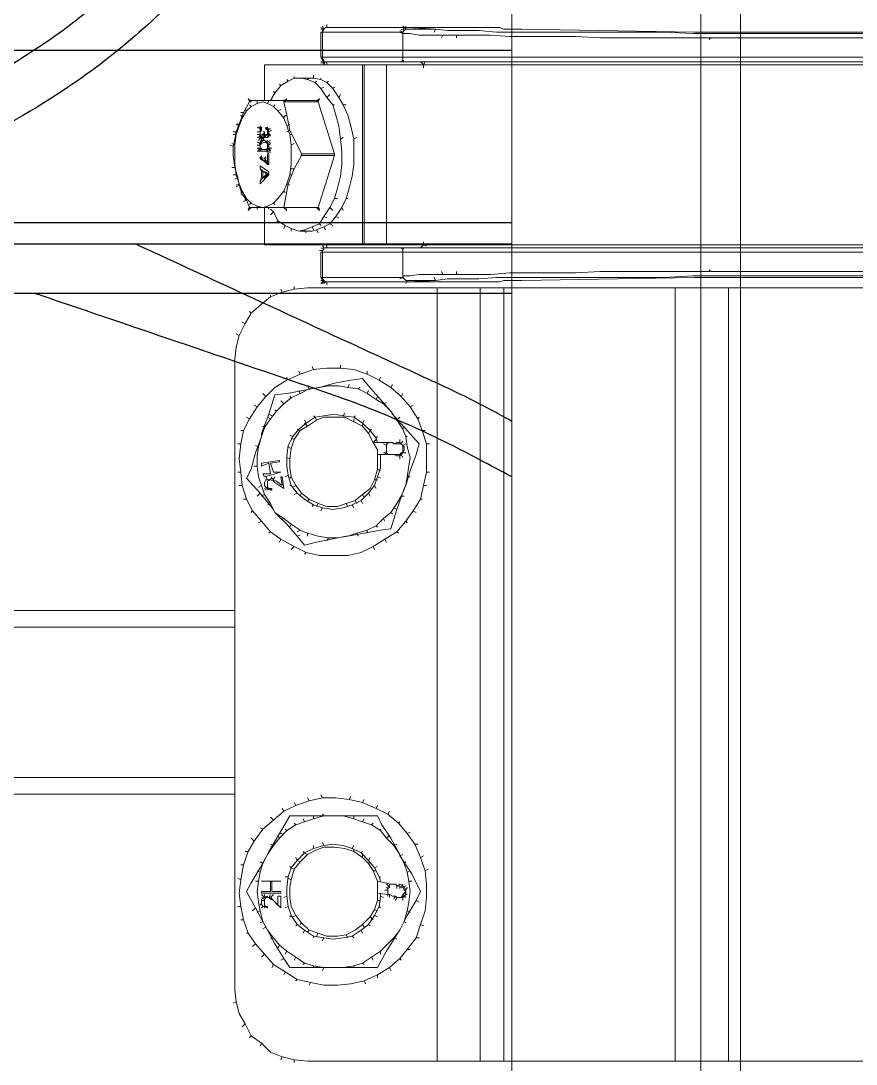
# Model space of a CAD drawing. Header units: feet. Extents: x 0 to 5170, y -254 to 1413.
# Drawn here: x 2084.47 to 2090.08, y 54.49 to 61.5 of the extents above; entities that cross this region are included whole.
import ezdxf
from ezdxf.lldxf.tags import DXFTag

# ---------------------------------------------------------------- set-up
doc = ezdxf.new("R2010")
doc.units = ezdxf.units.FT
doc.header["$MEASUREMENT"] = 0
for name, color, linetype in [('ATI CENTER SUPPORT', 7, 'Continuous'), ('DC FEEEDERS', 1, 'Continuous'), ('PV-AG-DC1', 142, 'DC1')]:
    doc.layers.add(name, color=color, linetype=linetype)
doc.styles.add('NEI-A', font='arial.ttf')
tags = doc.linetypes.add('DC1', pattern='A,0.176989,-0.035266,["DC1",NEI-A,S=0.1,R=0,X=0,Y=-0.05],-0.314734,0.176989', length=0.703978).pattern_tags.tags
tags[6] = DXFTag(74, 10)

msp = doc.modelspace()

# ---------------------------------------------------------------- linework, layer by layer
at = {"layer": 'ATI CENTER SUPPORT', "color": 8, "linetype": 'Continuous', "lineweight": 15}
for p, q in [((2089.03955, 108.06425), (2089.03955, 25.40257)), ((2089.30717, 108.06425), (2089.30717, 25.40257)), ((2087.77006, 68.59497), (2087.77006, 25.40257)), ((2087.25629, 61.45628), (2086.51629, 61.45628)), ((2086.50629, 61.22628), (2093.69629, 61.22628)), ((2086.01629, 60.96628), (2086.45629, 60.96628)), ((2086.11629, 60.77628), (2086.14629, 60.77628)), ((2086.12629, 60.73628), (2086.12629, 60.78628)), ((2086.08629, 60.72628), (2086.08629, 60.69628)), ((2086.12629, 60.68628), (2086.12629, 60.62628)), ((2086.08629, 60.64628), (2086.05629, 60.64628)), ((2086.12629, 60.62628), (2086.05629, 60.62628)), ((2086.08629, 60.63628), (2086.12629, 60.63628)), ((2086.09629, 60.49628), (2086.09629, 60.44628)), ((2086.10629, 60.44628), (2086.08629, 60.44628)), ((2087.03629, 59.77628), (2087.03629, 59.96628)), ((2087.01629, 58.68628), (2087.01629, 58.65628)), ((2085.90629, 57.5367), (2065.49583, 57.53658)), ((2085.90629, 57.42534), (2065.49583, 57.42522)), ((2085.90629, 56.41303), (2065.49583, 56.41291)), ((2085.90629, 56.30167), (2065.49583, 56.30155)), ((2086.08629, 55.56628), (2086.08629, 55.57628)), ((2087.03629, 55.61628), (2087.03629, 55.58628))]:
    msp.add_line(p, q, dxfattribs=at)
for points in [[(2086.50629, 61.44628), (2086.48629, 61.45628)], [(2086.50629, 61.44628), (2086.49629, 61.46628)], [(2086.51629, 61.45628), (2086.50629, 61.44628), (2086.49629, 61.42628)], [(2086.52629, 61.45628), (2086.52629, 61.47628)], [(2087.03629, 61.46628), (2087.05629, 61.44628)], [(2087.04629, 61.43628), (2087.03629, 61.45628)], [(2087.05629, 61.44628), (2087.05629, 61.46628)], [(2093.69629, 61.45628), (2092.51629, 61.45628), (2092.49629, 61.44628), (2092.36629, 61.44628), (2091.21629, 61.42628), (2088.99629, 61.42628), (2087.83629, 61.44628), (2087.71629, 61.44628), (2087.68629, 61.45628), (2087.26629, 61.45628), (2087.06629, 61.44628)], [(2087.17629, 61.44628), (2087.17629, 61.45628)], [(2086.48629, 61.44628), (2086.50629, 61.44628)], [(2087.04629, 61.43628), (2087.03629, 61.42628), (2086.48629, 61.42628), (2086.48629, 61.25628)], [(2086.50629, 61.44628), (2086.49629, 61.43628)], [(2086.49629, 61.43628), (2086.49629, 61.24628), (2086.50629, 61.23628)], [(2087.03629, 61.42628), (2087.01629, 61.43628)], [(2087.03629, 61.41628), (2087.01629, 61.42628)], [(2087.02629, 61.44628), (2087.04629, 61.43628)], [(2087.03629, 61.42628), (2087.03629, 61.23628), (2087.04629, 61.22628)], [(2087.03629, 61.41628), (2087.08629, 61.41628), (2087.14629, 61.40628), (2087.62629, 61.40628), (2087.75629, 61.39628), (2088.19629, 61.39628), (2088.36629, 61.38628), (2091.84629, 61.38628), (2092.00629, 61.39628), (2092.45629, 61.39628), (2092.58629, 61.40628), (2093.05629, 61.40628), (2093.12629, 61.41628), (2093.16629, 61.41628)], [(2093.15629, 61.44628), (2092.95629, 61.44628), (2092.87629, 61.43628), (2092.65629, 61.43628), (2092.53629, 61.42628), (2091.40629, 61.42628), (2091.21629, 61.41628), (2088.98629, 61.41628), (2088.79629, 61.42628), (2087.66629, 61.42628), (2087.54629, 61.43628), (2087.33629, 61.43628), (2087.25629, 61.44628), (2087.05629, 61.44628), (2087.04629, 61.43628)], [(2087.24629, 61.42628), (2087.25629, 61.44628)], [(2087.29629, 61.38628), (2087.30629, 61.40628)], [(2087.39629, 61.40628), (2087.39629, 61.38628)], [(2089.10629, 61.38628), (2089.09629, 61.37628)], [(2093.71629, 61.25628), (2086.48629, 61.25628), (2086.49629, 61.23628), (2086.50629, 61.22628)], [(2094.09629, 61.20628), (2086.10629, 61.20628), (2086.10629, 60.96628)], [(2086.50629, 61.23628), (2086.48629, 61.22628)], [(2086.50629, 61.22628), (2086.48629, 61.21628)], [(2086.50629, 61.22628), (2086.49629, 61.21628)], [(2086.50629, 61.20628), (2086.50629, 61.23628)], [(2086.50629, 61.20628), (2086.51629, 61.22628)], [(2086.52629, 61.20628), (2086.52629, 61.22628)], [(2086.76629, 61.20628), (2086.76629, 59.99628)], [(2086.77629, 59.99628), (2086.77629, 61.20628)], [(2086.92629, 61.20628), (2086.92629, 59.99628)], [(2087.03629, 61.23628), (2087.02629, 61.22628)], [(2087.15629, 61.22628), (2087.16629, 61.21628), (2087.17629, 61.20628), (2087.17629, 61.18628)], [(2087.17629, 61.20628), (2087.18629, 61.22628)], [(2086.35629, 61.11628), (2086.39629, 61.10628), (2086.44629, 61.08628), (2086.48629, 61.04628), (2086.52629, 60.98628), (2086.56629, 60.93628), (2086.58629, 60.86628), (2086.60629, 60.79628), (2086.61629, 60.70628), (2086.62629, 60.62628), (2086.62629, 60.53628), (2086.61629, 60.45628), (2086.59629, 60.37628), (2086.57629, 60.30628), (2086.54629, 60.24628), (2086.50629, 60.18628), (2086.47629, 60.13628), (2086.42629, 60.11628), (2086.37629, 60.09628), (2086.33629, 60.08628), (2086.28629, 60.10628), (2086.24629, 60.12628), (2086.19629, 60.15628), (2086.16629, 60.21628), (2086.14629, 60.23628)], [(2086.14629, 60.96628), (2086.17629, 61.01628), (2086.21629, 61.06628), (2086.26629, 61.09628), (2086.30629, 61.11628), (2086.43629, 61.11628)], [(2086.25629, 61.10628), (2086.26629, 61.09628)], [(2086.30629, 61.11628), (2086.30629, 61.12628)], [(2086.43629, 61.11628), (2086.48629, 61.10628), (2086.52629, 61.08628), (2086.56629, 61.04628), (2086.60629, 60.98628), (2086.63629, 60.93628), (2086.66629, 60.86628), (2086.68629, 60.79628), (2086.70629, 60.70628), (2086.70629, 60.53628), (2086.69629, 60.45628), (2086.67629, 60.37628), (2086.65629, 60.30628), (2086.62629, 60.24628), (2086.58629, 60.18628), (2086.54629, 60.13628), (2086.50629, 60.11628), (2086.45629, 60.09628), (2086.42629, 60.08628), (2086.34629, 60.08628)], [(2086.39629, 61.10628), (2086.40629, 61.11628)], [(2086.43629, 61.13628), (2086.43629, 61.11628)], [(2086.48629, 61.10628), (2086.48629, 61.11628)], [(2086.20629, 61.07628), (2086.21629, 61.06628)], [(2086.44629, 61.08628), (2086.45629, 61.09628)], [(2086.48629, 61.04628), (2086.50629, 61.05628)], [(2086.53629, 61.09628), (2086.52629, 61.08628)], [(2086.57629, 61.05628), (2086.56629, 61.04628)], [(2086.46629, 60.24628), (2086.00629, 60.24628), (2085.98629, 60.29628), (2085.95629, 60.33628), (2085.93629, 60.39628), (2085.92629, 60.44628), (2085.90629, 60.51628), (2085.89629, 60.59628), (2085.89629, 60.65628), (2085.90629, 60.70628), (2085.91629, 60.75628), (2085.93629, 60.80628), (2085.96629, 60.88628), (2086.00629, 60.95628), (2086.01629, 60.95628), (2086.01629, 60.96628)], [(2085.99629, 60.97628), (2086.00629, 60.95628)], [(2085.99629, 60.97628), (2086.01629, 60.95628)], [(2085.99629, 60.97628), (2086.01629, 60.96628)], [(2086.05629, 60.94628), (2086.05629, 60.96628)], [(2086.13629, 60.96628), (2086.12629, 60.94628)], [(2086.16629, 61.02628), (2086.17629, 61.01628)], [(2086.23629, 60.96628), (2086.25629, 60.97628)], [(2086.23629, 60.95628), (2086.25629, 60.97628)], [(2086.23629, 60.96628), (2086.23629, 60.95628), (2086.25629, 60.86628), (2086.27629, 60.76628), (2086.35629, 60.60628), (2086.57629, 60.60628), (2086.57629, 60.59628), (2086.35629, 60.59628), (2086.35629, 60.60628)], [(2086.47629, 60.97628), (2086.45629, 60.95628)], [(2086.45629, 60.96628), (2086.47629, 60.97628)], [(2086.45629, 60.95628), (2086.45629, 60.96628)], [(2086.47629, 60.97628), (2086.46629, 60.95628)], [(2086.52629, 60.98628), (2086.54629, 61.00628)], [(2086.60629, 60.98628), (2086.61629, 61.00628)], [(2085.98629, 60.89628), (2085.97629, 60.90628)], [(2086.00629, 60.93628), (2086.01629, 60.92628)], [(2086.16629, 60.92628), (2086.17629, 60.93628)], [(2086.19629, 60.89628), (2086.21629, 60.90628)], [(2086.23629, 60.95628), (2086.46629, 60.95628)], [(2086.57629, 60.60628), (2086.46629, 60.95628)], [(2086.57629, 60.93628), (2086.56629, 60.93628)], [(2086.63629, 60.93628), (2086.65629, 60.93628)], [(2085.96629, 60.88628), (2085.94629, 60.88628)], [(2085.94629, 60.86628), (2085.95629, 60.84628)], [(2086.24629, 60.86628), (2086.23629, 60.84628)], [(2086.25629, 60.86628), (2086.23629, 60.85628)], [(2085.91629, 60.75628), (2085.89629, 60.75628)], [(2085.93629, 60.79628), (2085.91629, 60.80628)], [(2085.93629, 60.80628), (2085.91629, 60.80628)], [(2086.05629, 60.78628), (2086.07629, 60.77628)], [(2086.05629, 60.75628), (2086.07629, 60.75628)], [(2086.06629, 60.78628), (2086.08629, 60.77628)], [(2086.07629, 60.79628), (2086.07629, 60.71628), (2086.08629, 60.70628)], [(2086.08629, 60.78628), (2086.08629, 60.76628), (2086.07629, 60.75628)], [(2086.07629, 60.78628), (2086.08629, 60.78628)], [(2086.08629, 60.76628), (2086.07629, 60.78628)], [(2086.07629, 60.76628), (2086.08629, 60.77628)], [(2086.10629, 60.75628), (2086.09629, 60.75628)], [(2086.10629, 60.71628), (2086.10629, 60.75628)], [(2086.12629, 60.77628), (2086.11629, 60.78628), (2086.11629, 60.77628)], [(2086.12629, 60.76628), (2086.11629, 60.77628)], [(2086.14629, 60.77628), (2086.12629, 60.76628)], [(2086.12629, 60.77628), (2086.13629, 60.75628), (2086.12629, 60.76628)], [(2086.15629, 60.76628), (2086.13629, 60.75628)], [(2086.13629, 60.73628), (2086.13629, 60.75628)], [(2086.27629, 60.80628), (2086.25629, 60.79628)], [(2086.27629, 60.76628), (2086.25629, 60.75628)], [(2085.89629, 60.73628), (2085.91629, 60.73628)], [(2086.07629, 60.73628), (2086.05629, 60.73628)], [(2086.05629, 60.71628), (2086.07629, 60.72628)], [(2086.07629, 60.67628), (2086.05629, 60.68628)], [(2086.07629, 60.73628), (2086.06629, 60.71628)], [(2086.06629, 60.71628), (2086.08629, 60.72628)], [(2086.06629, 60.69628), (2086.07629, 60.71628)], [(2086.06629, 60.68628), (2086.07629, 60.66628)], [(2086.07629, 60.73628), (2086.08629, 60.72628), (2086.10629, 60.72628)], [(2086.08629, 60.72628), (2086.07629, 60.70628)], [(2086.07629, 60.69628), (2086.08629, 60.67628)], [(2086.07629, 60.68628), (2086.08629, 60.69628), (2086.10629, 60.69628)], [(2086.07629, 60.68628), (2086.08629, 60.68628), (2086.09629, 60.69628)], [(2086.07629, 60.68628), (2086.08629, 60.67628)], [(2086.07629, 60.67628), (2086.08629, 60.68628)], [(2086.07629, 60.62628), (2086.07629, 60.68628)], [(2086.12629, 60.67628), (2086.10629, 60.68628), (2086.08629, 60.67628), (2086.07629, 60.66628)], [(2086.10629, 60.74628), (2086.08629, 60.73628)], [(2086.10629, 60.69628), (2086.08629, 60.71628)], [(2086.08629, 60.71628), (2086.12629, 60.71628)], [(2086.09629, 60.70628), (2086.08629, 60.71628)], [(2086.09629, 60.73628), (2086.11629, 60.72628)], [(2086.13629, 60.73628), (2086.09629, 60.73628), (2086.09629, 60.72628)], [(2086.10629, 60.69628), (2086.09629, 60.71628)], [(2086.11629, 60.71628), (2086.10629, 60.73628)], [(2086.10629, 60.73628), (2086.12629, 60.72628)], [(2086.11629, 60.71628), (2086.10629, 60.72628)], [(2086.10629, 60.69628), (2086.12629, 60.68628)], [(2086.12629, 60.67628), (2086.11629, 60.68628), (2086.10629, 60.68628)], [(2086.11629, 60.68628), (2086.12629, 60.69628)], [(2086.12629, 60.74628), (2086.14629, 60.73628)], [(2086.13629, 60.74628), (2086.12629, 60.74628)], [(2086.13629, 60.71628), (2086.12629, 60.73628)], [(2086.12629, 60.73628), (2086.14629, 60.72628)], [(2086.13629, 60.73628), (2086.12629, 60.72628), (2086.12629, 60.71628)], [(2086.14629, 60.69628), (2086.12629, 60.68628)], [(2086.12629, 60.67628), (2086.14629, 60.68628)], [(2086.13629, 60.73628), (2086.14629, 60.72628)], [(2086.27629, 60.73628), (2086.28629, 60.73628)], [(2086.61629, 60.70628), (2086.63629, 60.71628)], [(2086.72629, 60.71628), (2086.70629, 60.70628)], [(2085.89629, 60.65628), (2085.87629, 60.66628)], [(2085.90629, 60.66628), (2085.88629, 60.67628)], [(2086.07629, 60.66628), (2086.05629, 60.66628)], [(2086.07629, 60.63628), (2086.05629, 60.62628)], [(2086.07629, 60.64628), (2086.06629, 60.63628)], [(2086.08629, 60.64628), (2086.07629, 60.62628)], [(2086.07629, 60.63628), (2086.08629, 60.62628)], [(2086.08629, 60.64628), (2086.08629, 60.63628)], [(2086.11629, 60.63628), (2086.12629, 60.64628)], [(2086.12629, 60.61628), (2086.11629, 60.63628)], [(2086.12629, 60.66628), (2086.14629, 60.67628)], [(2086.12629, 60.67628), (2086.13629, 60.66628)], [(2086.12629, 60.65628), (2086.13629, 60.65628)], [(2086.14629, 60.62628), (2086.12629, 60.64628)], [(2086.12629, 60.64628), (2086.14629, 60.63628)], [(2086.13629, 60.64628), (2086.12629, 60.63628)], [(2086.12629, 60.64628), (2086.15629, 60.64628)], [(2086.14629, 60.62628), (2086.12629, 60.63628)], [(2086.12629, 60.62628), (2086.14629, 60.61628)], [(2086.12629, 60.62628), (2086.13629, 60.60628)], [(2086.13629, 60.66628), (2086.14629, 60.67628)], [(2086.13629, 60.64628), (2086.13629, 60.66628)], [(2086.28629, 60.66628), (2086.30629, 60.67628)], [(2086.07629, 60.57628), (2086.07629, 60.58628), (2086.10629, 60.57628), (2086.12629, 60.54628), (2086.12629, 60.60628), (2086.13629, 60.60628), (2086.13629, 60.53628)], [(2086.08629, 60.59628), (2086.07629, 60.57628)], [(2086.08629, 60.56628), (2086.10629, 60.55628), (2086.12629, 60.53628), (2086.13629, 60.53628), (2086.11629, 60.55628), (2086.09629, 60.56628), (2086.08629, 60.57628), (2086.07629, 60.57628), (2086.08629, 60.56628), (2086.09629, 60.56628)], [(2086.08629, 60.57628), (2086.08629, 60.59628)], [(2086.10629, 60.57628), (2086.11629, 60.58628)], [(2086.10629, 60.55628), (2086.11629, 60.57628)], [(2086.12629, 60.54628), (2086.13629, 60.54628)], [(2086.35629, 60.59628), (2086.30629, 60.50628), (2086.26629, 60.40628), (2086.23629, 60.24628)], [(2086.46629, 60.24628), (2086.57629, 60.59628)], [(2085.90629, 60.51628), (2085.88629, 60.51628)], [(2086.09629, 60.49628), (2086.07629, 60.50628)], [(2086.09629, 60.49628), (2086.08629, 60.49628)], [(2086.11629, 60.47628), (2086.09629, 60.48628)], [(2086.13629, 60.46628), (2086.12629, 60.47628), (2086.10629, 60.48628), (2086.09629, 60.48628)], [(2086.10629, 60.48628), (2086.12629, 60.46628)], [(2086.12629, 60.47628), (2086.10629, 60.45628)], [(2086.11629, 60.48628), (2086.12629, 60.46628)], [(2086.12629, 60.47628), (2086.11629, 60.45628)], [(2086.12629, 60.47628), (2086.11629, 60.47628)], [(2086.12629, 60.46628), (2086.12629, 60.47628)], [(2086.28629, 60.50628), (2086.30629, 60.50628)], [(2085.89629, 60.46628), (2085.91629, 60.46628)], [(2085.90629, 60.43628), (2085.92629, 60.44628)], [(2085.93629, 60.40628), (2085.91629, 60.39628)], [(2086.07629, 60.42628), (2086.11629, 60.46628)], [(2086.10629, 60.44628), (2086.12629, 60.46628)], [(2086.13629, 60.46628), (2086.11629, 60.46628)], [(2086.25629, 60.40628), (2086.27629, 60.39628)], [(2086.28629, 60.46628), (2086.27629, 60.46628)], [(2085.91629, 60.38628), (2085.93629, 60.39628)], [(2085.95629, 60.35628), (2085.94629, 60.34628)], [(2085.94629, 60.33628), (2085.95629, 60.33628)], [(2086.24629, 60.34628), (2086.23629, 60.35628)], [(2085.96629, 60.28628), (2085.98629, 60.29628)], [(2085.98629, 60.30628), (2085.97629, 60.29628)], [(2086.01629, 60.27628), (2086.00629, 60.26628)], [(2086.17629, 60.26628), (2086.16629, 60.27628)], [(2086.59629, 60.30628), (2086.57629, 60.30628)], [(2086.65629, 60.30628), (2086.66629, 60.30628)], [(2085.99629, 60.22628), (2086.01629, 60.24628)], [(2086.00629, 60.24628), (2085.99629, 60.22628)], [(2085.99629, 60.23628), (2086.00629, 60.24628)], [(2086.05629, 60.25628), (2086.05629, 60.23628)], [(2086.10629, 60.24628), (2086.10629, 59.99628), (2094.09629, 59.99628)], [(2086.13629, 60.23628), (2086.12629, 60.25628)], [(2086.16629, 60.21628), (2086.14629, 60.19628)], [(2086.25629, 60.23628), (2086.23629, 60.24628)], [(2086.25629, 60.22628), (2086.23629, 60.24628)], [(2086.45629, 60.24628), (2086.47629, 60.22628)], [(2086.47629, 60.22628), (2086.46629, 60.24628)], [(2086.47629, 60.23628), (2086.46629, 60.24628)], [(2086.54629, 60.24628), (2086.56629, 60.22628)], [(2086.63629, 60.22628), (2086.62629, 60.24628)], [(2086.18629, 60.14628), (2086.19629, 60.15628)], [(2086.23629, 60.10628), (2086.24629, 60.12628)], [(2086.47629, 60.13628), (2086.48629, 60.12628)], [(2086.50629, 60.18628), (2086.52629, 60.17628)], [(2086.54629, 60.13628), (2086.56629, 60.12628)], [(2086.60629, 60.17628), (2086.58629, 60.18628)], [(2086.28629, 60.10628), (2086.28629, 60.08628)], [(2086.38629, 60.07628), (2086.37629, 60.09628)], [(2086.43629, 60.09628), (2086.42629, 60.11628)], [(2086.46629, 60.07628), (2086.45629, 60.09628)], [(2086.50629, 60.11628), (2086.51629, 60.09628)], [(2086.49629, 59.99628), (2086.50629, 59.97628)], [(2086.50629, 59.97628), (2086.49629, 59.98628)], [(2086.52629, 59.97628), (2086.52629, 59.99628)], [(2087.17629, 60.01628), (2087.17629, 59.99628), (2087.16629, 59.98628), (2087.15629, 59.97628)], [(2087.19629, 59.98628), (2087.17629, 59.99628)], [(2086.49629, 59.95628), (2086.47629, 59.95628)], [(2086.48629, 59.97628), (2086.50629, 59.96628)], [(2093.71629, 59.94628), (2086.48629, 59.94628), (2086.48629, 59.77628)], [(2086.50629, 59.96628), (2086.49629, 59.95628)], [(2087.25629, 59.74628), (2086.51629, 59.74628), (2086.50629, 59.75628), (2086.49629, 59.76628), (2086.49629, 59.95628)], [(2093.69629, 59.97628), (2086.50629, 59.97628), (2086.50629, 59.96628)], [(2087.02629, 59.97628), (2087.03629, 59.96628)], [(2087.04629, 59.97628), (2087.03629, 59.96628)], [(2087.03629, 59.77628), (2086.48629, 59.77628), (2086.49629, 59.75628)], [(2087.01629, 59.76628), (2087.03629, 59.77628)], [(2087.03629, 59.78628), (2087.08629, 59.78628), (2087.14629, 59.79628), (2087.62629, 59.79628), (2087.75629, 59.80628), (2088.19629, 59.80628), (2088.36629, 59.81628), (2091.84629, 59.81628), (2092.00629, 59.80628), (2092.45629, 59.80628), (2092.58629, 59.79628), (2093.05629, 59.79628), (2093.12629, 59.78628), (2093.16629, 59.78628)], [(2093.16629, 59.77628), (2093.15629, 59.76628), (2093.15629, 59.75628), (2092.95629, 59.75628), (2092.87629, 59.76628), (2092.65629, 59.76628), (2092.53629, 59.77628), (2091.40629, 59.77628), (2091.21629, 59.78628), (2088.98629, 59.78628), (2088.79629, 59.77628), (2087.66629, 59.77628), (2087.54629, 59.76628), (2087.33629, 59.76628), (2087.25629, 59.75628), (2087.05629, 59.75628), (2087.04629, 59.76628), (2087.03629, 59.77628)], [(2087.06629, 59.75628), (2087.26629, 59.74628), (2087.68629, 59.74628), (2087.71629, 59.75628), (2087.83629, 59.75628), (2088.99629, 59.77628), (2091.21629, 59.77628), (2092.36629, 59.75628), (2092.49629, 59.75628), (2092.51629, 59.74628)], [(2087.25629, 59.75628), (2087.24629, 59.77628)], [(2087.29629, 59.81628), (2087.30629, 59.79628)], [(2087.39629, 59.79628), (2087.39629, 59.81628)], [(2089.10629, 59.81628), (2089.09629, 59.82628)], [(2093.81629, 59.70628), (2086.39629, 59.70628), (2086.30629, 59.69628), (2086.22629, 59.67628), (2086.14629, 59.64628), (2086.08629, 59.59628), (2086.01629, 59.53628), (2085.97629, 59.46628), (2085.93629, 59.38628), (2085.91629, 59.30628), (2085.90629, 59.22628), (2085.90629, 54.98628), (2085.91629, 54.90628), (2085.93629, 54.82628), (2085.97629, 54.75628), (2086.01629, 54.67628), (2086.08629, 54.62628), (2086.14629, 54.56628), (2086.22629, 54.53628), (2086.30629, 54.51628), (2086.39629, 54.50628), (2093.81629, 54.50628)], [(2086.30629, 59.71628), (2086.30629, 59.69628)], [(2086.50629, 59.75628), (2086.48629, 59.75628)], [(2086.48629, 59.73628), (2086.50629, 59.75628)], [(2086.49629, 59.73628), (2086.50629, 59.75628)], [(2086.50629, 59.75628), (2086.50629, 59.73628)], [(2086.50629, 59.73628), (2086.51629, 59.74628)], [(2086.52629, 59.72628), (2086.52629, 59.74628)], [(2087.05629, 59.73628), (2087.06629, 59.75628)], [(2087.17629, 59.75628), (2087.17629, 59.74628)], [(2087.26629, 54.50628), (2087.26629, 59.70628)], [(2087.55629, 59.70628), (2087.55629, 54.50628)], [(2087.71629, 54.50628), (2087.71629, 59.70628)], [(2088.86629, 59.70628), (2088.86629, 54.50628)], [(2089.22629, 54.50628), (2089.22629, 59.70628)], [(2086.14629, 59.65628), (2086.14629, 59.64628)], [(2086.22629, 59.67628), (2086.21629, 59.69628)], [(2086.00629, 59.54628), (2086.01629, 59.53628)], [(2085.95629, 59.47628), (2085.97629, 59.46628)], [(2085.93629, 59.38628), (2085.91629, 59.39628)], [(2086.34629, 59.12628), (2086.33629, 59.14628)], [(2086.43629, 59.15628), (2086.42629, 59.17628)], [(2086.61629, 59.16628), (2086.61629, 59.18628)], [(2086.79629, 59.14628), (2086.79629, 59.12628)], [(2086.25629, 59.10628), (2086.25629, 59.08628)], [(2086.87629, 59.08628), (2086.88629, 59.10628)], [(2086.34629, 58.99628), (2086.33629, 59.01628)], [(2086.39629, 59.04628), (2086.40629, 59.02628)], [(2086.66629, 59.03628), (2086.67629, 59.05628)], [(2086.73629, 59.02628), (2086.74629, 59.03628)], [(2086.79629, 58.99628), (2086.80629, 59.01628)], [(2086.95629, 59.03628), (2086.96629, 59.05628)], [(2086.09629, 58.99628), (2086.11629, 58.97628)], [(2086.21629, 58.94628), (2086.23629, 58.92628)], [(2086.27629, 58.97628), (2086.28629, 58.96628)], [(2086.85629, 58.95628), (2086.86629, 58.97628)], [(2086.90629, 58.92628), (2086.92629, 58.93628)], [(2087.03629, 58.99628), (2087.02629, 58.97628)], [(2086.03629, 58.91628), (2086.05629, 58.90628)], [(2086.17629, 58.88628), (2086.18629, 58.87628)], [(2086.64629, 58.86628), (2086.63629, 58.84628)], [(2087.10629, 58.91628), (2087.08629, 58.90628)], [(2086.00629, 58.82628), (2085.98629, 58.83628)], [(2086.14629, 58.82628), (2086.12629, 58.83628)], [(2086.15629, 58.84628), (2086.13629, 58.85628)], [(2086.88629, 58.58628), (2086.88629, 58.49628), (2086.86629, 58.43628), (2086.84629, 58.37628), (2086.80629, 58.32628), (2086.75629, 58.27628), (2086.69629, 58.24628), (2086.63629, 58.22628), (2086.56629, 58.21628), (2086.49629, 58.22628), (2086.43629, 58.24628), (2086.37629, 58.28628), (2086.32629, 58.32628), (2086.28629, 58.37628), (2086.26629, 58.44628), (2086.25629, 58.50628), (2086.25629, 58.57628), (2086.26629, 58.64628), (2086.29629, 58.70628), (2086.33629, 58.75628), (2086.38629, 58.79628), (2086.44629, 58.83628), (2086.50629, 58.84628), (2086.57629, 58.85628), (2086.63629, 58.84628), (2086.70629, 58.83628), (2086.76629, 58.79628), (2086.81629, 58.74628), (2086.85629, 58.69628), (2086.86629, 58.66628)], [(2086.38629, 58.79628), (2086.37629, 58.81628)], [(2086.39629, 58.77628), (2086.37629, 58.79628)], [(2086.44629, 58.83628), (2086.43629, 58.84628)], [(2086.44629, 58.83628), (2086.45629, 58.81628)], [(2086.71629, 58.84628), (2086.70629, 58.83628)], [(2086.70629, 58.82628), (2086.70629, 58.80628)], [(2086.77629, 58.81628), (2086.76629, 58.79628)], [(2087.01629, 58.83628), (2086.99629, 58.81628)], [(2087.14629, 58.83628), (2087.13629, 58.82628)], [(2085.96629, 58.74628), (2085.94629, 58.74628)], [(2086.10629, 58.76628), (2086.09629, 58.77628)], [(2086.34629, 58.74628), (2086.32629, 58.75628)], [(2086.76629, 58.77628), (2086.76629, 58.78628)], [(2086.81629, 58.74628), (2086.80629, 58.72628)], [(2086.81629, 58.74628), (2086.82629, 58.75628)], [(2087.03629, 58.75628), (2087.04629, 58.77628)], [(2087.16629, 58.74628), (2087.18629, 58.74628)], [(2085.92629, 58.65628), (2085.94629, 58.65628)], [(2086.29629, 58.70628), (2086.27629, 58.71628)], [(2086.30629, 58.68628), (2086.28629, 58.69628)], [(2086.83629, 58.66628), (2086.85629, 58.68628)], [(2087.03629, 58.59628), (2087.03629, 58.64628), (2087.02629, 58.65628), (2086.97629, 58.65628), (2086.96629, 58.66628), (2086.84629, 58.66628)], [(2086.86629, 58.70628), (2086.85629, 58.69628)], [(2086.92629, 58.64628), (2086.90629, 58.65628)], [(2086.93629, 58.66628), (2086.93629, 58.65628), (2086.92629, 58.65628), (2086.92629, 58.59628), (2086.93629, 58.58628)], [(2087.01629, 58.66628), (2086.99629, 58.66628), (2086.97629, 58.65628)], [(2087.01629, 58.66628), (2087.02629, 58.65628)], [(2087.02629, 58.65628), (2087.03629, 58.67628)], [(2087.03629, 58.64628), (2087.05629, 58.65628)], [(2087.06629, 58.70628), (2087.05629, 58.70628)], [(2087.21629, 58.65628), (2087.19629, 58.65628)], [(2086.04629, 58.64628), (2086.06629, 58.63628)], [(2086.28629, 58.62628), (2086.26629, 58.63628)], [(2086.86629, 58.58628), (2087.01629, 58.58628)], [(2086.92629, 58.60628), (2086.90629, 58.59628)], [(2086.90629, 58.58628), (2086.92629, 58.59628)], [(2086.97629, 58.58628), (2086.99629, 58.57628), (2087.01629, 58.57628), (2087.02629, 58.58628), (2087.03629, 58.59628), (2087.04629, 58.61628), (2087.04629, 58.63628), (2087.03629, 58.64628)], [(2087.01629, 58.58628), (2087.02629, 58.59628), (2087.05629, 58.59628)], [(2087.01629, 58.55628), (2087.01629, 58.58628)], [(2087.03629, 58.56628), (2087.02629, 58.58628)], [(2086.27629, 58.55628), (2086.25629, 58.56628)], [(2085.92629, 58.46628), (2085.94629, 58.46628)], [(2086.05629, 58.50628), (2086.03629, 58.50628)], [(2086.24629, 58.43628), (2086.26629, 58.44628)], [(2086.86629, 58.48628), (2086.88629, 58.47628)], [(2087.19629, 58.46628), (2087.21629, 58.46628)], [(2085.93629, 58.37628), (2085.95629, 58.37628)], [(2086.08629, 58.37628), (2086.06629, 58.36628)], [(2086.12629, 58.41628), (2086.11629, 58.43628)], [(2086.14629, 58.41628), (2086.15629, 58.43628)], [(2086.17629, 58.43628), (2086.16629, 58.41628)], [(2086.16629, 58.40628), (2086.16629, 58.42628)], [(2086.28629, 58.43628), (2086.27629, 58.42628)], [(2086.28629, 58.37628), (2086.27629, 58.37628)], [(2086.31629, 58.37628), (2086.29629, 58.36628)], [(2086.84629, 58.41628), (2086.86629, 58.41628)], [(2086.84629, 58.37628), (2086.85629, 58.35628)], [(2086.86629, 58.43628), (2086.88629, 58.42628)], [(2087.06629, 58.43628), (2087.08629, 58.43628)], [(2087.19629, 58.37628), (2087.17629, 58.37628)], [(2086.07629, 58.32628), (2086.05629, 58.30628)], [(2086.08629, 58.30628), (2086.10629, 58.31628)], [(2086.10629, 58.35628), (2086.12629, 58.36628)], [(2086.12629, 58.35628), (2086.10629, 58.34628)], [(2086.13629, 58.35628), (2086.12629, 58.34628)], [(2086.14629, 58.34628), (2086.14629, 58.35628)], [(2086.30629, 58.31628), (2086.32629, 58.32628)], [(2086.34629, 58.30628), (2086.35629, 58.32628)], [(2086.77629, 58.29628), (2086.76629, 58.31628)], [(2086.80629, 58.32628), (2086.81629, 58.30628)], [(2087.04629, 58.30628), (2087.02629, 58.30628)], [(2085.98629, 58.28628), (2085.96629, 58.28628)], [(2086.12629, 58.24628), (2086.14629, 58.25628)], [(2086.40629, 58.28628), (2086.39629, 58.26628)], [(2086.42629, 58.23628), (2086.43629, 58.24628)], [(2086.46629, 58.25628), (2086.45629, 58.23628)], [(2086.66629, 58.23628), (2086.65629, 58.25628)], [(2086.70629, 58.22628), (2086.69629, 58.24628)], [(2086.72629, 58.25628), (2086.71629, 58.27628)], [(2086.76629, 58.25628), (2086.75629, 58.27628)], [(2087.15629, 58.28628), (2087.16629, 58.28628)], [(2086.02629, 58.20628), (2086.01629, 58.19628)], [(2086.21629, 58.14628), (2086.23629, 58.15628)], [(2086.49629, 58.22628), (2086.48629, 58.20628)], [(2086.90629, 58.15628), (2086.91629, 58.13628)], [(2086.95629, 58.19628), (2086.96629, 58.18628)], [(2086.97629, 58.22628), (2086.99629, 58.21628)], [(2087.10629, 58.20628), (2087.12629, 58.19628)], [(2086.08629, 58.13628), (2086.06629, 58.12628)], [(2086.27629, 58.09628), (2086.28629, 58.11628)], [(2086.85629, 58.10628), (2086.86629, 58.09628)], [(2087.05629, 58.13628), (2087.06629, 58.12628)], [(2086.14629, 58.06628), (2086.13629, 58.05628)], [(2086.20629, 57.99628), (2086.21629, 58.01628)], [(2086.32629, 58.06628), (2086.34629, 58.07628)], [(2086.34629, 58.04628), (2086.32629, 58.03628)], [(2086.39629, 58.05628), (2086.39629, 58.03628)], [(2086.52629, 58.00628), (2086.53629, 58.02628)], [(2086.73629, 58.03628), (2086.72629, 58.05628)], [(2086.79629, 58.05628), (2086.79629, 58.07628)], [(2086.91629, 58.01628), (2086.92629, 57.99628)], [(2087.00629, 58.05628), (2086.99629, 58.06628)], [(2086.28629, 57.94628), (2086.30629, 57.96628)], [(2086.83629, 57.96628), (2086.84629, 57.94628)], [(2086.37629, 57.91628), (2086.38629, 57.92628)], [(2086.40629, 56.25628), (2086.39629, 56.27628)], [(2086.49629, 56.27628), (2086.48629, 56.29628)], [(2086.68629, 56.28628), (2086.67629, 56.26628)], [(2086.76629, 56.24628), (2086.77629, 56.26628)], [(2086.23629, 56.18628), (2086.22629, 56.20628)], [(2086.31629, 56.22628), (2086.30629, 56.24628)], [(2086.86629, 56.22628), (2086.85629, 56.20628)], [(2086.50629, 55.13628), (2086.43629, 55.14628), (2086.37629, 55.16628), (2086.31629, 55.20628), (2086.25629, 55.24628), (2086.20629, 55.28628), (2086.16629, 55.33628), (2086.12629, 55.38628), (2086.09629, 55.44628), (2086.07629, 55.51628), (2086.06629, 55.57628), (2086.05629, 55.64628), (2086.06629, 55.71628), (2086.07629, 55.77628), (2086.09629, 55.83628), (2086.12629, 55.89628), (2086.16629, 55.95628), (2086.20629, 56.00628), (2086.25629, 56.05628), (2086.31629, 56.09628), (2086.37629, 56.11628), (2086.43629, 56.13628), (2086.50629, 56.15628)], [(2086.14629, 56.14628), (2086.16629, 56.12628)], [(2086.37629, 56.11628), (2086.36629, 56.13628)], [(2086.43629, 56.15628), (2086.43629, 56.13628)], [(2086.49629, 56.16628), (2086.50629, 56.15628)], [(2086.63629, 56.15628), (2086.70629, 56.13628), (2086.76629, 56.11628), (2086.82629, 56.09628), (2086.88629, 56.05628), (2086.92629, 56.00628), (2086.97629, 55.95628), (2087.01629, 55.89628), (2087.04629, 55.83628), (2087.06629, 55.77628), (2087.07629, 55.71628), (2087.08629, 55.64628), (2087.07629, 55.57628), (2087.06629, 55.51628), (2087.04629, 55.44628), (2087.01629, 55.38628), (2086.97629, 55.33628), (2086.92629, 55.28628), (2086.88629, 55.24628), (2086.82629, 55.20628), (2086.76629, 55.16628), (2086.70629, 55.14628), (2086.63629, 55.13628)], [(2086.70629, 56.13628), (2086.70629, 56.15628)], [(2086.76629, 56.11628), (2086.77629, 56.13628)], [(2086.93629, 56.16628), (2086.94629, 56.18628)], [(2086.07629, 56.07628), (2086.09629, 56.06628)], [(2086.24629, 56.06628), (2086.25629, 56.05628)], [(2086.31629, 56.09628), (2086.30629, 56.10628)], [(2086.83629, 56.10628), (2086.82629, 56.09628)], [(2086.88629, 56.05628), (2086.88629, 56.06628)], [(2087.01629, 56.11628), (2087.00629, 56.10628)], [(2086.03629, 55.98628), (2086.01629, 56.00628)], [(2086.19629, 56.02628), (2086.20629, 56.00628)], [(2086.20629, 56.03628), (2086.22629, 56.03628)], [(2086.92629, 56.00628), (2086.94629, 56.02628)], [(2087.08629, 56.04628), (2087.06629, 56.03628)], [(2085.99629, 55.91628), (2085.97629, 55.91628)], [(2086.16629, 55.95628), (2086.14629, 55.96628)], [(2086.88629, 55.63628), (2086.88629, 55.61628), (2086.87629, 55.54628), (2086.84629, 55.48628), (2086.80629, 55.42628), (2086.75629, 55.38628), (2086.69629, 55.34628), (2086.63629, 55.33628), (2086.56629, 55.32628), (2086.50629, 55.33628), (2086.43629, 55.34628), (2086.37629, 55.38628), (2086.32629, 55.42628), (2086.28629, 55.48628), (2086.26629, 55.54628), (2086.25629, 55.61628), (2086.25629, 55.67628), (2086.26629, 55.74628), (2086.28629, 55.80628), (2086.32629, 55.85628), (2086.37629, 55.90628), (2086.43629, 55.93628), (2086.50629, 55.95628), (2086.56629, 55.96628), (2086.63629, 55.95628), (2086.69629, 55.93628), (2086.75629, 55.90628), (2086.80629, 55.85628), (2086.84629, 55.80628), (2086.87629, 55.74628), (2086.88629, 55.71628)], [(2086.36629, 55.91628), (2086.37629, 55.90628)], [(2086.43629, 55.95628), (2086.43629, 55.93628)], [(2086.49629, 55.97628), (2086.50629, 55.95628)], [(2086.69629, 55.93628), (2086.70629, 55.95628)], [(2086.70629, 55.92628), (2086.70629, 55.91628)], [(2086.76629, 55.91628), (2086.75629, 55.90628)], [(2086.97629, 55.95628), (2086.99629, 55.96628)], [(2087.11629, 55.96628), (2087.13629, 55.96628)], [(2086.09629, 55.83628), (2086.07629, 55.84628)], [(2086.31629, 55.87628), (2086.32629, 55.85628)], [(2086.34629, 55.84628), (2086.32629, 55.85628)], [(2086.37629, 55.90628), (2086.39629, 55.89628)], [(2086.76629, 55.87628), (2086.76629, 55.89628)], [(2086.80629, 55.85628), (2086.81629, 55.87628)], [(2086.81629, 55.84628), (2086.80629, 55.83628)], [(2087.01629, 55.88628), (2087.03629, 55.89628)], [(2087.04629, 55.83628), (2087.05629, 55.84628)], [(2087.17629, 55.88628), (2087.15629, 55.87628)], [(2085.94629, 55.82628), (2085.96629, 55.82628)], [(2086.07629, 55.77628), (2086.05629, 55.78628)], [(2086.28629, 55.80628), (2086.27629, 55.81628)], [(2086.30629, 55.79628), (2086.28629, 55.80628)], [(2086.83629, 55.78628), (2086.85629, 55.78628)], [(2086.84629, 55.80628), (2086.86629, 55.81628)], [(2087.08629, 55.78628), (2087.06629, 55.77628)], [(2087.18629, 55.78628), (2087.20629, 55.79628)], [(2085.94629, 55.72628), (2085.92629, 55.73628)], [(2086.04629, 55.71628), (2086.06629, 55.71628)], [(2086.15629, 55.71628), (2086.15629, 55.64628), (2086.21629, 55.64628), (2086.21629, 55.63628), (2086.08629, 55.63628), (2086.08629, 55.64628), (2086.14629, 55.64628), (2086.14629, 55.71628)], [(2086.08629, 55.71628), (2086.21629, 55.71628)], [(2086.24629, 55.74628), (2086.26629, 55.74628)], [(2086.28629, 55.72628), (2086.26629, 55.73628)], [(2086.95629, 55.69628), (2086.86629, 55.71628)], [(2086.88629, 55.74628), (2086.87629, 55.74628)], [(2086.92629, 55.70628), (2086.94629, 55.69628)], [(2087.09629, 55.71628), (2087.07629, 55.71628)], [(2086.86629, 55.63628), (2086.93629, 55.62628), (2086.94629, 55.62628), (2086.96629, 55.61628), (2086.98629, 55.61628)], [(2086.93629, 55.65628), (2086.91629, 55.65628)], [(2086.94629, 55.67628), (2086.92629, 55.69628)], [(2086.92629, 55.67628), (2086.93629, 55.66628)], [(2086.98629, 55.69628), (2086.94629, 55.69628), (2086.94629, 55.67628), (2086.93629, 55.66628), (2086.93629, 55.61628)], [(2086.97629, 55.61628), (2086.99629, 55.60628), (2087.03629, 55.60628), (2087.04629, 55.61628), (2087.05629, 55.62628), (2087.05629, 55.65628), (2087.04629, 55.67628), (2087.03629, 55.68628), (2087.01629, 55.69628), (2086.99629, 55.68628)], [(2087.01629, 55.68628), (2086.99629, 55.68628), (2086.98629, 55.69628)], [(2086.99629, 55.66628), (2086.99629, 55.68628)], [(2087.01629, 55.66628), (2087.01629, 55.68628)], [(2087.02629, 55.60628), (2087.03629, 55.62628), (2087.04629, 55.63628), (2087.05629, 55.64628), (2087.04629, 55.65628), (2087.03629, 55.67628), (2087.01629, 55.67628)], [(2087.02629, 55.67628), (2087.03629, 55.69628)], [(2087.05629, 55.68628), (2087.03629, 55.67628)], [(2087.04629, 55.65628), (2087.06629, 55.66628)], [(2087.06629, 55.62628), (2087.04629, 55.63628)], [(2087.05629, 55.65628), (2087.06629, 55.67628)], [(2086.07629, 55.55628), (2086.08629, 55.56628)], [(2086.10629, 55.60628), (2086.08629, 55.62628)], [(2086.14629, 55.60628), (2086.11629, 55.60628), (2086.10629, 55.59628), (2086.10629, 55.55628), (2086.11629, 55.54628), (2086.12629, 55.54628), (2086.12629, 55.53628), (2086.10629, 55.54628), (2086.09629, 55.54628), (2086.08629, 55.56628), (2086.08629, 55.59628), (2086.10629, 55.60628), (2086.12629, 55.61628), (2086.12629, 55.60628)], [(2086.10629, 55.59628), (2086.08629, 55.60628)], [(2086.10629, 55.58628), (2086.08629, 55.58628)], [(2086.10629, 55.60628), (2086.10629, 55.62628)], [(2086.11629, 55.60628), (2086.10629, 55.61628)], [(2086.14629, 55.62628), (2086.13629, 55.60628)], [(2086.14629, 55.60628), (2086.16629, 55.58628), (2086.14629, 55.59628), (2086.13629, 55.60628)], [(2086.14629, 55.60628), (2086.16629, 55.62628)], [(2086.14629, 55.59628), (2086.15629, 55.61628)], [(2086.23629, 55.60628), (2086.25629, 55.61628)], [(2086.86629, 55.58628), (2086.88629, 55.58628)], [(2086.88629, 55.61628), (2086.90629, 55.60628)], [(2086.94629, 55.62628), (2086.94629, 55.60628)], [(2086.98629, 55.61628), (2086.97629, 55.59628)], [(2086.98629, 55.61628), (2086.99629, 55.60628)], [(2086.98629, 55.58628), (2086.99629, 55.60628)], [(2087.03629, 55.62628), (2087.05629, 55.60628)], [(2087.04629, 55.61628), (2087.05629, 55.60628)], [(2087.06629, 55.62628), (2087.05629, 55.62628)], [(2087.14629, 55.57628), (2087.12629, 55.58628)], [(2085.94629, 55.54628), (2085.92629, 55.54628)], [(2086.04629, 55.53628), (2086.02629, 55.51628)], [(2086.07629, 55.51628), (2086.05629, 55.50628)], [(2086.08629, 55.53628), (2086.09629, 55.54628)], [(2086.10629, 55.53628), (2086.11629, 55.54628)], [(2086.26629, 55.54628), (2086.24629, 55.53628)], [(2086.86629, 55.51628), (2086.84629, 55.52628)], [(2086.87629, 55.54628), (2086.88629, 55.53628)], [(2087.06629, 55.51628), (2087.08629, 55.50628)], [(2085.96629, 55.45628), (2085.94629, 55.45628)], [(2086.07629, 55.43628), (2086.09629, 55.44628)], [(2086.28629, 55.48628), (2086.27629, 55.47628)], [(2086.31629, 55.48628), (2086.29629, 55.47628)], [(2086.31629, 55.41628), (2086.32629, 55.42628)], [(2086.35629, 55.43628), (2086.34629, 55.42628)], [(2086.76629, 55.42628), (2086.77629, 55.40628)], [(2086.80629, 55.42628), (2086.81629, 55.41628)], [(2086.83629, 55.45628), (2086.81629, 55.47628)], [(2086.86629, 55.47628), (2086.84629, 55.48628)], [(2087.05629, 55.43628), (2087.04629, 55.44628)], [(2087.17629, 55.41628), (2087.15629, 55.42628)], [(2085.98629, 55.36628), (2085.99629, 55.36628)], [(2086.09629, 55.39628), (2086.11629, 55.40628)], [(2086.37629, 55.38628), (2086.36629, 55.36628)], [(2086.40629, 55.38628), (2086.39629, 55.37628)], [(2086.46629, 55.36628), (2086.45629, 55.34628)], [(2086.66629, 55.33628), (2086.65629, 55.35628)], [(2086.76629, 55.36628), (2086.75629, 55.38628)], [(2086.02629, 55.27628), (2086.04629, 55.29628)], [(2086.16629, 55.33628), (2086.14629, 55.32628)], [(2086.19629, 55.26628), (2086.20629, 55.28628)], [(2086.43629, 55.33628), (2086.43629, 55.34628)], [(2086.50629, 55.33628), (2086.49629, 55.31628)], [(2086.70629, 55.33628), (2086.69629, 55.34628)], [(2086.97629, 55.33628), (2086.99629, 55.32628)], [(2087.12629, 55.33628), (2087.14629, 55.33628)], [(2086.08629, 55.20628), (2086.10629, 55.22628)], [(2086.24629, 55.22628), (2086.25629, 55.24628)], [(2086.88629, 55.22628), (2086.88629, 55.24628)], [(2087.08629, 55.25628), (2087.06629, 55.25628)], [(2086.16629, 55.15628), (2086.15629, 55.13628)], [(2086.21629, 55.18628), (2086.23629, 55.19628)], [(2086.30629, 55.18628), (2086.31629, 55.20628)], [(2086.36629, 55.15628), (2086.37629, 55.16628)], [(2086.43629, 55.13628), (2086.43629, 55.14628)], [(2086.70629, 55.14628), (2086.70629, 55.13628)], [(2086.77629, 55.15628), (2086.76629, 55.16628)], [(2086.82629, 55.20628), (2086.83629, 55.18628)], [(2087.02629, 55.18628), (2087.01629, 55.19628)], [(2086.23629, 55.08628), (2086.24629, 55.10628)], [(2086.49629, 55.11628), (2086.50629, 55.13628)], [(2086.86629, 55.08628), (2086.86629, 55.06628)], [(2086.94629, 55.13628), (2086.95629, 55.11628)], [(2086.31629, 55.04628), (2086.32629, 55.05628)], [(2086.41629, 55.03628), (2086.40629, 55.01628)], [(2086.77629, 55.04628), (2086.78629, 55.02628)], [(2085.91629, 54.90628), (2085.89629, 54.89628)], [(2085.95629, 54.73628), (2085.97629, 54.75628)], [(2086.00629, 54.66628), (2086.01629, 54.67628)], [(2086.07629, 54.60628), (2086.08629, 54.62628)], [(2086.22629, 54.53628), (2086.21629, 54.51628)], [(2086.30629, 54.49628), (2086.30629, 54.51628)]]:
    msp.add_lwpolyline(points, dxfattribs=at)
for points in [[(2086.28629, 60.66628), (2086.28629, 60.53628), (2086.27629, 60.46628), (2086.25629, 60.40628), (2086.23629, 60.35628), (2086.19629, 60.30628), (2086.16629, 60.27628), (2086.12629, 60.25628), (2086.09629, 60.24628), (2086.05629, 60.25628), (2086.01629, 60.27628), (2085.98629, 60.30628), (2085.95629, 60.35628), (2085.93629, 60.40628), (2085.91629, 60.46628), (2085.90629, 60.53628), (2085.90629, 60.66628), (2085.91629, 60.73628), (2085.93629, 60.79628), (2085.95629, 60.84628), (2085.98629, 60.89628), (2086.01629, 60.92628), (2086.05629, 60.94628), (2086.09629, 60.95628), (2086.12629, 60.94628), (2086.16629, 60.92628), (2086.19629, 60.89628), (2086.23629, 60.84628), (2086.25629, 60.79628), (2086.27629, 60.73628)], [(2086.07629, 60.52628), (2086.13629, 60.48628), (2086.13629, 60.46628), (2086.07629, 60.40628), (2086.07629, 60.42628), (2086.08629, 60.44628), (2086.08629, 60.49628), (2086.07629, 60.50628)], [(2086.47629, 57.90628), (2086.66629, 57.90628), (2086.75629, 57.92628), (2086.83629, 57.96628), (2086.91629, 58.01628), (2086.99629, 58.06628), (2087.05629, 58.13628), (2087.10629, 58.20628), (2087.15629, 58.28628), (2087.17629, 58.37628), (2087.19629, 58.46628), (2087.19629, 58.65628), (2087.16629, 58.74628), (2087.13629, 58.82628), (2087.08629, 58.90628), (2087.02629, 58.97628), (2086.95629, 59.03628), (2086.87629, 59.08628), (2086.79629, 59.12628), (2086.70629, 59.15628), (2086.61629, 59.16628), (2086.52629, 59.16628), (2086.43629, 59.15628), (2086.34629, 59.12628), (2086.25629, 59.08628), (2086.17629, 59.03628), (2086.11629, 58.97628), (2086.05629, 58.90628), (2086.00629, 58.82628), (2085.96629, 58.74628), (2085.94629, 58.65628), (2085.93629, 58.55628), (2085.94629, 58.46628), (2085.95629, 58.37628), (2085.98629, 58.28628), (2086.02629, 58.20628), (2086.08629, 58.13628), (2086.14629, 58.06628), (2086.21629, 58.01628), (2086.30629, 57.96628), (2086.38629, 57.92628)], [(2086.95629, 58.87628), (2086.88629, 58.95628), (2086.80629, 59.04628), (2086.76629, 59.09628), (2086.68629, 59.08628), (2086.57629, 59.06628), (2086.47629, 59.03628), (2086.46629, 59.03628), (2086.36629, 59.01628), (2086.25629, 58.99628), (2086.17629, 58.98628), (2086.13629, 58.85628), (2086.08629, 58.72628), (2086.08629, 58.70628), (2086.04629, 58.59628), (2086.01629, 58.48628), (2085.98629, 58.42628), (2086.07629, 58.32628), (2086.16629, 58.21628), (2086.17629, 58.19628), (2086.25629, 58.11628), (2086.32629, 58.03628), (2086.37629, 57.97628), (2086.45629, 57.99628), (2086.55629, 58.01628), (2086.65629, 58.03628), (2086.66629, 58.03628), (2086.77629, 58.05628), (2086.88629, 58.07628), (2086.95629, 58.08628), (2086.99629, 58.21628), (2087.04629, 58.35628), (2087.05629, 58.37628), (2087.08629, 58.47628), (2087.12629, 58.58628), (2087.14629, 58.65628), (2087.06629, 58.74628), (2086.96629, 58.85628)], [(2087.05629, 58.70628), (2087.06629, 58.63628), (2087.08629, 58.56628), (2087.07629, 58.50628), (2087.06629, 58.43628), (2087.05629, 58.37628), (2087.02629, 58.30628), (2086.99629, 58.25628), (2086.95629, 58.19628), (2086.90629, 58.15628), (2086.85629, 58.10628), (2086.79629, 58.07628), (2086.72629, 58.05628), (2086.66629, 58.03628), (2086.59629, 58.02628), (2086.53629, 58.02628), (2086.46629, 58.03628), (2086.39629, 58.05628), (2086.34629, 58.07628), (2086.28629, 58.11628), (2086.23629, 58.15628), (2086.17629, 58.19628), (2086.14629, 58.25628), (2086.10629, 58.31628), (2086.08629, 58.37628), (2086.06629, 58.43628), (2086.05629, 58.50628), (2086.05629, 58.57628), (2086.06629, 58.63628), (2086.08629, 58.70628), (2086.10629, 58.76628), (2086.14629, 58.82628), (2086.18629, 58.87628), (2086.23629, 58.92628), (2086.28629, 58.96628), (2086.34629, 58.99628), (2086.40629, 59.02628), (2086.47629, 59.03628), (2086.53629, 59.04628), (2086.60629, 59.04628), (2086.66629, 59.03628), (2086.73629, 59.02628), (2086.79629, 58.99628), (2086.85629, 58.95628), (2086.90629, 58.92628), (2086.95629, 58.87628), (2086.99629, 58.81628), (2087.03629, 58.75628)], [(2086.40629, 58.28628), (2086.35629, 58.32628), (2086.31629, 58.37628), (2086.28629, 58.43628), (2086.27629, 58.49628), (2086.27629, 58.55628), (2086.28629, 58.62628), (2086.30629, 58.68628), (2086.34629, 58.74628), (2086.39629, 58.77628), (2086.45629, 58.81628), (2086.50629, 58.83628), (2086.64629, 58.83628), (2086.70629, 58.80628), (2086.76629, 58.77628), (2086.80629, 58.72628), (2086.83629, 58.66628), (2086.86629, 58.61628), (2086.86629, 58.48628), (2086.84629, 58.41628), (2086.81629, 58.35628), (2086.76629, 58.31628), (2086.71629, 58.27628), (2086.65629, 58.25628), (2086.59629, 58.23628), (2086.52629, 58.23628), (2086.46629, 58.25628)], [(2086.10629, 58.43628), (2086.09629, 58.45628), (2086.14629, 58.45628), (2086.13629, 58.52628), (2086.08629, 58.50628), (2086.08629, 58.52628), (2086.20629, 58.54628), (2086.20629, 58.53628), (2086.14629, 58.52628), (2086.16629, 58.46628), (2086.21629, 58.46628)], [(2086.22629, 58.37628), (2086.21629, 58.43628), (2086.22629, 58.43628), (2086.23629, 58.35628), (2086.17629, 58.39628), (2086.16629, 58.40628), (2086.14629, 58.41628), (2086.12629, 58.40628), (2086.12629, 58.36628), (2086.13629, 58.35628), (2086.15629, 58.35628), (2086.15629, 58.34628), (2086.14629, 58.34628), (2086.12629, 58.35628), (2086.11629, 58.36628), (2086.10629, 58.37628), (2086.10629, 58.39628), (2086.11629, 58.41628), (2086.13629, 58.41628), (2086.15629, 58.42628), (2086.16629, 58.41628), (2086.18629, 58.40628)], [(2086.59629, 55.01628), (2086.68629, 55.02628), (2086.77629, 55.04628), (2086.86629, 55.08628), (2086.94629, 55.13628), (2087.01629, 55.19628), (2087.06629, 55.25628), (2087.12629, 55.33628), (2087.15629, 55.42628), (2087.18629, 55.51628), (2087.19629, 55.60628), (2087.19629, 55.69628), (2087.18629, 55.78628), (2087.15629, 55.87628), (2087.11629, 55.96628), (2087.06629, 56.03628), (2087.00629, 56.10628), (2086.93629, 56.16628), (2086.85629, 56.20628), (2086.76629, 56.24628), (2086.67629, 56.26628), (2086.58629, 56.27628), (2086.49629, 56.27628), (2086.40629, 56.25628), (2086.31629, 56.22628), (2086.23629, 56.18628), (2086.16629, 56.12628), (2086.09629, 56.06628), (2086.03629, 55.98628), (2085.99629, 55.91628), (2085.96629, 55.82628), (2085.94629, 55.72628), (2085.93629, 55.63628), (2085.94629, 55.54628), (2085.96629, 55.45628), (2085.99629, 55.36628), (2086.04629, 55.29628), (2086.10629, 55.22628), (2086.16629, 55.15628), (2086.24629, 55.10628), (2086.32629, 55.05628), (2086.41629, 55.03628), (2086.50629, 55.01628)], [(2087.01629, 55.89628), (2086.95629, 56.00628), (2086.89629, 56.09628), (2086.86629, 56.15628), (2086.27629, 56.15628), (2086.20629, 56.03628), (2086.13629, 55.91628), (2086.12629, 55.89628), (2086.07629, 55.80628), (2086.01629, 55.70628), (2085.98629, 55.64628), (2086.04629, 55.53628), (2086.11629, 55.40628), (2086.12629, 55.38628), (2086.17629, 55.29628), (2086.23629, 55.19628), (2086.27629, 55.13628), (2086.86629, 55.13628), (2086.92629, 55.24628), (2087.00629, 55.37628), (2087.01629, 55.38628), (2087.06629, 55.48628), (2087.12629, 55.58628), (2087.15629, 55.64628), (2087.09629, 55.76628), (2087.01629, 55.88628)], [(2086.40629, 55.38628), (2086.35629, 55.43628), (2086.31629, 55.48628), (2086.28629, 55.54628), (2086.27629, 55.60628), (2086.27629, 55.67628), (2086.28629, 55.72628), (2086.30629, 55.79628), (2086.34629, 55.84628), (2086.39629, 55.89628), (2086.45629, 55.92628), (2086.50629, 55.94628), (2086.57629, 55.94628), (2086.64629, 55.93628), (2086.70629, 55.91628), (2086.76629, 55.87628), (2086.80629, 55.83628), (2086.83629, 55.78628), (2086.86629, 55.71628), (2086.86629, 55.58628), (2086.84629, 55.52628), (2086.81629, 55.47628), (2086.76629, 55.42628), (2086.71629, 55.38628), (2086.65629, 55.35628), (2086.59629, 55.34628), (2086.52629, 55.34628), (2086.46629, 55.36628)], [(2086.19629, 55.55628), (2086.19629, 55.61628), (2086.21629, 55.61628), (2086.21629, 55.53628), (2086.16629, 55.58628)]]:
    msp.add_lwpolyline(points, close=True, dxfattribs=at)
at = {"layer": 'DC FEEEDERS'}
for points in [[(1852.42153, 61.30476), (2087.77006, 61.30476)], [(1852.42153, 60.14476), (2087.77006, 60.14476)]]:
    msp.add_lwpolyline(points, dxfattribs=at)
at = {"layer": 'PV-AG-DC1', "flags": 128}
for points in [[(1852.42153, 60.00291), (2087.77006, 60.00291)], [(1852.42153, 59.67045), (2087.77006, 59.67045)]]:
    msp.add_lwpolyline(points, dxfattribs=at)
at = {"layer": 'PV-AG-DC1'}
for points, knots in [([(2087.77006, 69.78642), (2087.66925, 68.82323), (2087.5343, 67.83961), (2087.23264, 66.2223), (2087.09919, 65.60398), (2086.71505, 64.28063), (2086.44824, 63.58056), (2085.87291, 62.59835), (2085.6353, 62.26897), (2085.13055, 61.7335), (2084.87541, 61.51671), (2084.33086, 61.14947), (2084.04197, 60.99601), (2083.57901, 60.79304), (2083.41142, 60.72762), (2083.24142, 60.66783), (2083.19089, 60.65006), (2083.14015, 60.63279), (2083.08941, 60.61552), (2082.81509, 60.52214), (2082.54077, 60.42875), (2082.26645, 60.33537), (2081.9409, 60.22455), (2081.61536, 60.11373), (2081.28981, 60.00291)], [5.1545752, 5.1545752, 5.1545752, 5.1545752, 7.9899379, 7.9899379, 9.6765806, 9.6765806, 11.6858612, 11.6858612, 12.7996381, 12.7996381, 13.7036105, 13.7036105, 14.6075829, 14.6075829, 15.1058256, 15.1058256, 15.1058256, 15.2539006, 15.2539006, 15.2539006, 16.0544781, 16.0544781, 16.0544781, 17.004551, 17.004551, 17.004551, 17.004551]), ([(2087.77006, 67.31546), (2087.7392, 67.1336), (2087.70669, 66.95077), (2087.56231, 66.17638), (2087.43166, 65.56715), (2087.06306, 64.27594), (2086.81336, 63.59495), (2086.26283, 62.58715), (2086.02298, 62.22756), (2085.47796, 61.60004), (2085.17672, 61.3271), (2084.61142, 60.9329), (2084.36343, 60.79121), (2084.10931, 60.66783), (2084.03727, 60.63286), (2083.96473, 60.59935), (2083.8922, 60.56584), (2083.72589, 60.48902), (2083.55958, 60.41219), (2083.39328, 60.33537), (2083.15337, 60.22455), (2082.91347, 60.11373), (2082.67356, 60.00291), (2082.54796, 59.94489), (2082.42235, 59.88686), (2082.29675, 59.82884), (2082.18245, 59.77604), (2082.06815, 59.72324), (2081.95385, 59.67045)], [7.4787728, 7.4787728, 7.4787728, 7.4787728, 7.9877747, 7.9877747, 9.6227732, 9.6227732, 11.503335, 11.503335, 12.6223337, 12.6223337, 13.6409475, 13.6409475, 14.3830075, 14.3830075, 14.3830075, 14.5933778, 14.5933778, 14.5933778, 15.0757196, 15.0757196, 15.0757196, 15.7715112, 15.7715112, 15.7715112, 16.1358044, 16.1358044, 16.1358044, 16.4673028, 16.4673028, 16.4673028, 16.4673028]), ([(2087.77006, 58.80782), (2087.65637, 58.87275), (2087.54104, 58.93323), (2087.42442, 58.98985), (2087.35238, 59.02483), (2087.27984, 59.05834), (2087.20731, 59.09184), (2087.041, 59.16867), (2086.87469, 59.24549), (2086.70838, 59.32231), (2086.46848, 59.43313), (2086.22858, 59.54396), (2085.98867, 59.65478), (2085.74877, 59.7656), (2085.50886, 59.87642), (2085.26896, 59.98724), (2085.25765, 59.99246), (2085.24634, 59.99769), (2085.23504, 60.00291)], [14.0424612, 14.0424612, 14.0424612, 14.0424612, 14.3830075, 14.3830075, 14.3830075, 14.5933778, 14.5933778, 14.5933778, 15.0757196, 15.0757196, 15.0757196, 15.7715112, 15.7715112, 15.7715112, 16.4673028, 16.4673028, 16.4673028, 16.5000976, 16.5000976, 16.5000976, 16.5000976]), ([(2087.77006, 58.43546), (2087.69685, 58.47414), (2087.62365, 58.51281), (2087.55044, 58.55149), (2087.48524, 58.58594), (2087.42003, 58.6204), (2087.35421, 58.65356), (2087.25692, 58.70259), (2087.15831, 58.74882), (2086.89411, 58.86464), (2086.72653, 58.93006), (2086.55653, 58.98985), (2086.506, 59.00762), (2086.45526, 59.02489), (2086.40452, 59.04216), (2086.1302, 59.13555), (2085.85588, 59.22893), (2085.58156, 59.32231), (2085.25601, 59.43313), (2084.93046, 59.54396), (2084.60492, 59.65478), (2084.58957, 59.66), (2084.57423, 59.66522), (2084.55889, 59.67045)], [13.8720924, 13.8720924, 13.8720924, 13.8720924, 14.1014021, 14.1014021, 14.1014021, 14.3056566, 14.3056566, 14.3056566, 14.6075829, 14.6075829, 15.1058256, 15.1058256, 15.1058256, 15.2539006, 15.2539006, 15.2539006, 16.0544781, 16.0544781, 16.0544781, 17.004551, 17.004551, 17.004551, 17.0493309, 17.0493309, 17.0493309, 17.0493309])]:
    msp.add_open_spline(points, degree=3, knots=knots, dxfattribs=at)

doc.saveas('drawing.dxf')
